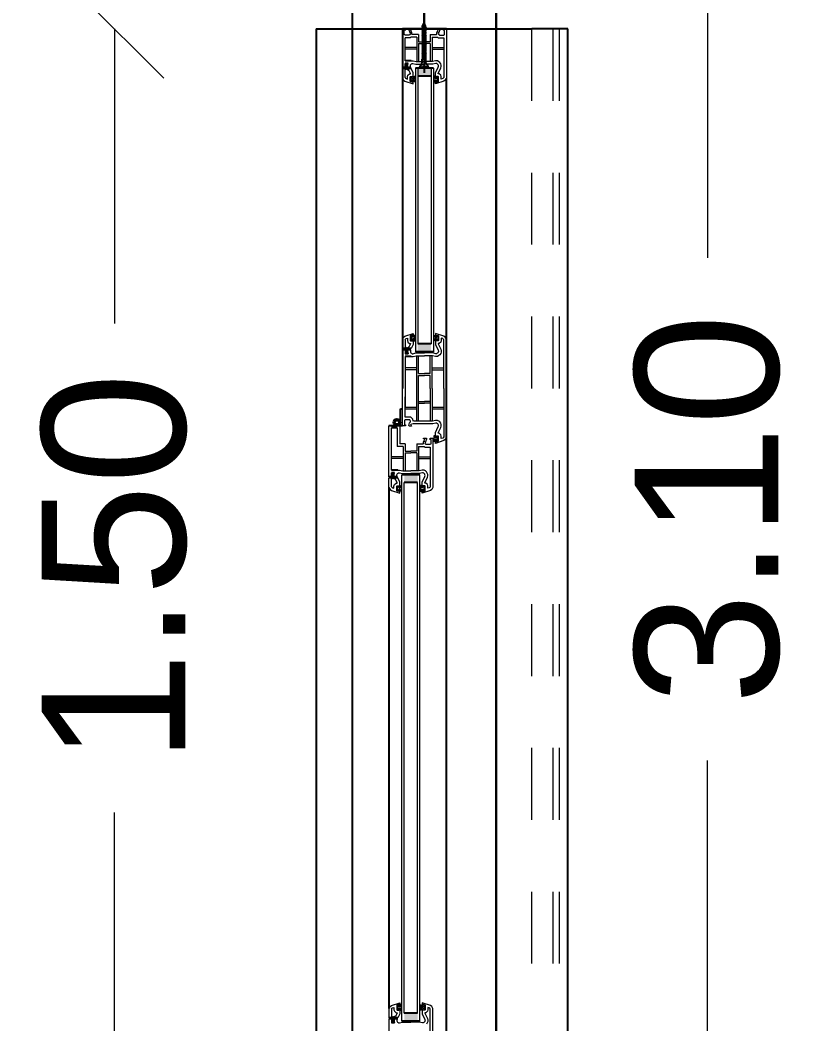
# Model space of a CAD drawing. Header units: metres. Extents: x -355 to 973, y -73 to 238.
# Drawn here: x 565.912 to 566.999, y 106.586 to 107.982 of the extents above; entities that cross this region are included whole.
import ezdxf

# ---------------------------------------------------------------- set-up
doc = ezdxf.new("R2010")
doc.units = ezdxf.units.M
doc.header["$LTSCALE"] = 3
doc.header["$MEASUREMENT"] = 0
for name, pattern in [('202$0$HIDDEN', [0.375, 0.25, -0.125]), ('ACAD_ISO02W100', [15, 12, -3]), ('DASHED2', [0.375, 0.25, -0.125])]:
    doc.linetypes.add(name, pattern=pattern)
for name, color, linetype in [('01B', 10, 'Continuous'), ('4', 4, 'ACAD_ISO02W100'), ('5', 2, 'Continuous')]:
    doc.layers.add(name, color=color, linetype=linetype)
doc.layers.add('05', color=21, linetype='Continuous', lineweight=5)
doc.layers.add('15', color=63, linetype='DASHED2', lineweight=15)
doc.styles.get("Standard").update_dxf_attribs({"font": 'arial.ttf'})
doc.dimstyles.new('ahmad', dxfattribs={"dimtxt": 0.2, "dimasz": 0.1375, "dimexe": 0, "dimexo": 0.0625, "dimgap": 0.09, "dimtad": 0, "dimzin": 0, "dimdsep": 46, "dimtxsty": 'Standard', "dimblk": 'OBLIQUE', "dimcen": 0.09, "dimclrd": 245, "dimclrt": 61, "dimadec": 0, "dimazin": 0, "dimtfac": 1, "dimtofl": 0, "dimtmove": 0, "dimatfit": 3, "dimldrblk": 'OBLIQUE', "dimfxl": 0, "dimfxlon": 1, "dimtolj": 1, "dimtzin": 0, "dimlwd": 13, "dimarcsym": 0})

# ---------------------------------------------------------------- blocks, each defined once
blk = doc.blocks.new('DSSSS')
at = {"layer": '05'}
for p, q in [((152.7604, -221.3864), (152.7604, -221.3872)), ((152.7664, -221.3872), (152.7664, -221.3863)), ((152.7604, -221.3872), (152.7664, -221.3872))]:
    blk.add_line(p, q, dxfattribs=at)
blk.add_lwpolyline([(152.7664, -221.3863), (152.7646, -221.3863), (152.7646, -221.384), (152.7657, -221.384), (152.7654, -221.383), (152.7617, -221.383), (152.7617, -221.3838), (152.7623, -221.3841), (152.763, -221.3847), (152.763, -221.3859), (152.7619, -221.3864), (152.7604, -221.3864)], dxfattribs=at)
blk = doc.blocks.new('ddd')
at = {"layer": '01B'}
for points in [[(1655.8293, 1003.8705), (1655.8184, 1003.8705), (1655.8184, 1003.889), (1655.8293, 1003.889)], [(1656.2018, 1003.8705), (1656.2127, 1003.8705), (1656.2127, 1003.889), (1656.2018, 1003.889)], [(1656.3947, 1003.8518), (1656.3838, 1003.8518), (1656.3838, 1003.8703), (1656.3947, 1003.8703)], [(1657.1326, 1003.8703), (1657.1435, 1003.8703), (1657.1435, 1003.8518), (1657.1326, 1003.8518)]]:
    blk.add_hatch(color=143, dxfattribs=at).paths.add_polyline_path(points)
at = {"layer": '01B', "color": 32}
for p in [(1655.7637, 1004.0793), (1655.7637, 1003.7293)]:
    blk.add_line(p, (1655.7637, 1004.0293), dxfattribs=at)
at = {"layer": '01B', "color": 143}
for p, q in [((1655.7637, 1003.9104), (1655.7637, 1003.8491)), ((1657.1951, 1003.9104), (1655.8322, 1003.9104)), ((1655.8184, 1003.8923), (1655.8184, 1003.8672)), ((1655.8293, 1003.889), (1655.8293, 1003.8705)), ((1656.2018, 1003.889), (1656.2018, 1003.8705)), ((1656.2127, 1003.8923), (1656.2127, 1003.8672)), ((1655.7802, 1003.8793), (1655.7393, 1003.8793)), ((1655.7393, 1003.8793), (1655.8247, 1003.8793)), ((1655.7608, 1003.8819), (1655.7555, 1003.8793)), ((1655.7608, 1003.8768), (1655.7555, 1003.8793)), ((1655.7608, 1003.8819), (1655.7587, 1003.8793)), ((1655.7608, 1003.8768), (1655.7587, 1003.8793)), ((1655.7621, 1003.8819), (1655.76, 1003.8793)), ((1655.7621, 1003.8768), (1655.76, 1003.8793)), ((1655.7608, 1003.8819), (1655.7616, 1003.8813)), ((1655.7608, 1003.8768), (1655.7616, 1003.8774)), ((1655.7633, 1003.8819), (1655.7612, 1003.8793)), ((1655.7633, 1003.8768), (1655.7612, 1003.8793)), ((1655.7621, 1003.8819), (1655.7628, 1003.8813)), ((1655.7621, 1003.8768), (1655.7628, 1003.8774)), ((1655.7646, 1003.8819), (1655.7624, 1003.8793)), ((1655.7646, 1003.8768), (1655.7624, 1003.8793)), ((1655.7633, 1003.8819), (1655.7641, 1003.8813)), ((1655.7633, 1003.8768), (1655.7641, 1003.8774)), ((1655.7658, 1003.8819), (1655.7637, 1003.8793)), ((1655.7658, 1003.8768), (1655.7637, 1003.8793)), ((1655.7646, 1003.8819), (1655.7653, 1003.8813)), ((1655.7646, 1003.8768), (1655.7653, 1003.8774)), ((1655.7671, 1003.8819), (1655.7649, 1003.8793)), ((1655.7671, 1003.8768), (1655.7649, 1003.8793)), ((1655.7658, 1003.8819), (1655.7666, 1003.8813)), ((1655.7658, 1003.8768), (1655.7666, 1003.8774)), ((1655.7683, 1003.8819), (1655.7662, 1003.8793)), ((1655.7683, 1003.8768), (1655.7662, 1003.8793)), ((1655.7671, 1003.8819), (1655.7678, 1003.8813)), ((1655.7671, 1003.8768), (1655.7678, 1003.8774)), ((1655.7696, 1003.8819), (1655.7674, 1003.8793)), ((1655.7696, 1003.8768), (1655.7674, 1003.8793)), ((1655.7683, 1003.8819), (1655.769, 1003.8813)), ((1655.7683, 1003.8768), (1655.769, 1003.8774)), ((1655.7708, 1003.8819), (1655.7687, 1003.8793)), ((1655.7708, 1003.8768), (1655.7687, 1003.8793)), ((1655.7696, 1003.8819), (1655.7703, 1003.8813)), ((1655.7696, 1003.8768), (1655.7703, 1003.8774)), ((1655.7721, 1003.8819), (1655.7699, 1003.8793)), ((1655.7721, 1003.8768), (1655.7699, 1003.8793)), ((1655.7708, 1003.8819), (1655.7715, 1003.8813)), ((1655.7708, 1003.8768), (1655.7715, 1003.8774)), ((1655.7733, 1003.8819), (1655.7712, 1003.8793)), ((1655.7733, 1003.8768), (1655.7712, 1003.8793)), ((1655.7721, 1003.8819), (1655.7728, 1003.8813)), ((1655.7721, 1003.8768), (1655.7728, 1003.8774)), ((1655.7745, 1003.8819), (1655.7724, 1003.8793)), ((1655.7745, 1003.8768), (1655.7724, 1003.8793)), ((1655.7733, 1003.8819), (1655.774, 1003.8813)), ((1655.7733, 1003.8768), (1655.774, 1003.8774)), ((1655.7758, 1003.8819), (1655.7737, 1003.8793)), ((1655.7758, 1003.8768), (1655.7737, 1003.8793)), ((1655.7745, 1003.8819), (1655.7753, 1003.8813)), ((1655.7745, 1003.8768), (1655.7753, 1003.8774)), ((1655.777, 1003.8819), (1655.7749, 1003.8793)), ((1655.777, 1003.8768), (1655.7749, 1003.8793)), ((1655.7758, 1003.8819), (1655.7765, 1003.8813)), ((1655.7758, 1003.8768), (1655.7765, 1003.8774)), ((1655.7783, 1003.8819), (1655.7762, 1003.8793)), ((1655.7783, 1003.8768), (1655.7762, 1003.8793)), ((1655.777, 1003.8819), (1655.7778, 1003.8813)), ((1655.777, 1003.8768), (1655.7778, 1003.8774)), ((1655.7795, 1003.8819), (1655.7774, 1003.8793)), ((1655.7795, 1003.8768), (1655.7774, 1003.8793)), ((1655.7783, 1003.8819), (1655.779, 1003.8813)), ((1655.7783, 1003.8768), (1655.779, 1003.8774)), ((1655.7808, 1003.8819), (1655.7786, 1003.8793)), ((1655.7808, 1003.8768), (1655.7786, 1003.8793)), ((1655.7795, 1003.8819), (1655.7803, 1003.8813)), ((1655.7795, 1003.8768), (1655.7803, 1003.8774)), ((1655.782, 1003.8819), (1655.7799, 1003.8793)), ((1655.782, 1003.8768), (1655.7799, 1003.8793)), ((1655.7808, 1003.8819), (1655.7815, 1003.8813)), ((1655.7808, 1003.8768), (1655.7815, 1003.8774)), ((1655.7833, 1003.8819), (1655.7811, 1003.8793)), ((1655.7833, 1003.8768), (1655.7811, 1003.8793)), ((1655.782, 1003.8819), (1655.7827, 1003.8813)), ((1655.782, 1003.8768), (1655.7827, 1003.8774)), ((1655.7845, 1003.8819), (1655.7824, 1003.8793)), ((1655.7845, 1003.8768), (1655.7824, 1003.8793)), ((1655.7833, 1003.8819), (1655.784, 1003.8813)), ((1655.7833, 1003.8768), (1655.784, 1003.8774)), ((1655.7858, 1003.8819), (1655.7836, 1003.8793)), ((1655.7858, 1003.8768), (1655.7836, 1003.8793)), ((1655.7845, 1003.8819), (1655.7852, 1003.8813)), ((1655.7845, 1003.8768), (1655.7852, 1003.8774)), ((1655.787, 1003.8819), (1655.7849, 1003.8793)), ((1655.787, 1003.8768), (1655.7849, 1003.8793)), ((1655.7858, 1003.8819), (1655.7865, 1003.8813)), ((1655.7858, 1003.8768), (1655.7865, 1003.8774)), ((1655.7882, 1003.8819), (1655.7861, 1003.8793)), ((1655.7882, 1003.8768), (1655.7861, 1003.8793)), ((1655.787, 1003.8819), (1655.7877, 1003.8813)), ((1655.787, 1003.8768), (1655.7877, 1003.8774)), ((1655.7895, 1003.8819), (1655.7874, 1003.8793)), ((1655.7895, 1003.8768), (1655.7874, 1003.8793)), ((1655.7882, 1003.8819), (1655.789, 1003.8813)), ((1655.7882, 1003.8768), (1655.789, 1003.8774)), ((1655.7907, 1003.8819), (1655.7886, 1003.8793)), ((1655.7907, 1003.8768), (1655.7886, 1003.8793)), ((1655.7895, 1003.8819), (1655.7902, 1003.8813)), ((1655.7895, 1003.8768), (1655.7902, 1003.8774)), ((1655.792, 1003.8819), (1655.7899, 1003.8793)), ((1655.792, 1003.8768), (1655.7899, 1003.8793)), ((1655.7907, 1003.8819), (1655.7915, 1003.8813)), ((1655.7907, 1003.8768), (1655.7915, 1003.8774)), ((1655.7932, 1003.8819), (1655.7911, 1003.8793)), ((1655.7932, 1003.8768), (1655.7911, 1003.8793)), ((1655.792, 1003.8819), (1655.7927, 1003.8813)), ((1655.792, 1003.8768), (1655.7927, 1003.8774)), ((1655.7945, 1003.8819), (1655.7923, 1003.8793)), ((1655.7945, 1003.8768), (1655.7923, 1003.8793)), ((1655.7932, 1003.8819), (1655.794, 1003.8813)), ((1655.7932, 1003.8768), (1655.794, 1003.8774)), ((1655.7957, 1003.8819), (1655.7936, 1003.8793)), ((1655.7957, 1003.8768), (1655.7936, 1003.8793)), ((1655.7945, 1003.8819), (1655.7952, 1003.8813)), ((1655.7945, 1003.8768), (1655.7952, 1003.8774)), ((1655.797, 1003.8819), (1655.7948, 1003.8793)), ((1655.797, 1003.8768), (1655.7948, 1003.8793)), ((1655.7957, 1003.8819), (1655.7965, 1003.8813)), ((1655.7957, 1003.8768), (1655.7965, 1003.8774)), ((1655.7982, 1003.8819), (1655.7961, 1003.8793)), ((1655.7982, 1003.8768), (1655.7961, 1003.8793)), ((1655.797, 1003.8819), (1655.7977, 1003.8813)), ((1655.797, 1003.8768), (1655.7977, 1003.8774)), ((1655.7995, 1003.8819), (1655.7973, 1003.8793)), ((1655.7995, 1003.8768), (1655.7973, 1003.8793)), ((1655.7982, 1003.8819), (1655.7989, 1003.8813)), ((1655.7982, 1003.8768), (1655.7989, 1003.8774)), ((1655.8007, 1003.8819), (1655.7986, 1003.8793)), ((1655.8007, 1003.8768), (1655.7986, 1003.8793)), ((1655.7995, 1003.8819), (1655.8002, 1003.8813)), ((1655.7995, 1003.8768), (1655.8002, 1003.8774)), ((1655.8019, 1003.8819), (1655.7998, 1003.8793)), ((1655.8019, 1003.8768), (1655.7998, 1003.8793)), ((1655.8007, 1003.8819), (1655.8014, 1003.8813)), ((1655.8007, 1003.8768), (1655.8014, 1003.8774)), ((1655.8032, 1003.8819), (1655.8011, 1003.8793)), ((1655.8032, 1003.8768), (1655.8011, 1003.8793)), ((1655.8019, 1003.8819), (1655.8027, 1003.8813)), ((1655.8019, 1003.8768), (1655.8027, 1003.8774)), ((1655.8044, 1003.8819), (1655.8023, 1003.8793)), ((1655.8044, 1003.8768), (1655.8023, 1003.8793)), ((1655.8032, 1003.8819), (1655.8039, 1003.8813)), ((1655.8032, 1003.8768), (1655.8039, 1003.8774)), ((1655.8057, 1003.8819), (1655.8036, 1003.8793)), ((1655.8057, 1003.8768), (1655.8036, 1003.8793)), ((1655.8044, 1003.8819), (1655.8052, 1003.8813)), ((1655.8044, 1003.8768), (1655.8052, 1003.8774)), ((1655.8114, 1003.8819), (1655.8057, 1003.8819)), ((1655.8057, 1003.8819), (1655.8057, 1003.8793)), ((1655.8057, 1003.8768), (1655.8057, 1003.8793)), ((1655.8114, 1003.8768), (1655.8057, 1003.8768)), ((1655.8168, 1003.8855), (1655.8114, 1003.8819)), ((1655.8168, 1003.8732), (1655.8114, 1003.8768)), ((1655.8168, 1003.8803), (1655.8147, 1003.8803)), ((1655.8147, 1003.8803), (1655.8147, 1003.8793)), ((1655.8147, 1003.8784), (1655.8147, 1003.8793)), ((1655.8168, 1003.8784), (1655.8147, 1003.8784)), ((1655.8168, 1003.8855), (1655.8168, 1003.8803)), ((1655.8168, 1003.8732), (1655.8168, 1003.8784)), ((1655.8082, 1003.8614), (1655.8082, 1003.8529)), ((1655.8174, 1003.8607), (1655.8174, 1003.8566)), ((1655.8189, 1003.8615), (1655.8189, 1003.8572)), ((1656.2084, 1003.8615), (1656.2084, 1003.8572)), ((1656.2099, 1003.8607), (1656.2099, 1003.8566)), ((1656.2192, 1003.8614), (1656.2192, 1003.8529)), ((1656.3838, 1003.8736), (1656.3838, 1003.8485)), ((1656.3947, 1003.8703), (1656.3947, 1003.8518)), ((1657.1326, 1003.8703), (1657.1326, 1003.8518)), ((1657.1435, 1003.8736), (1657.1435, 1003.8485)), ((1655.7637, 1003.8491), (1656.2637, 1003.8491)), ((1655.8119, 1003.8571), (1655.8119, 1003.8529)), ((1655.8123, 1003.8555), (1655.8122, 1003.8549)), ((1655.8174, 1003.8529), (1655.8174, 1003.8491)), ((1655.8189, 1003.8572), (1655.8178, 1003.8551)), ((1655.8181, 1003.8545), (1655.8189, 1003.8529)), ((1655.8189, 1003.8529), (1655.8189, 1003.8491)), ((1655.8209, 1003.8581), (1655.8193, 1003.8551)), ((1655.8193, 1003.8551), (1655.8204, 1003.8529)), ((1656.2065, 1003.8581), (1656.2081, 1003.8551)), ((1656.2081, 1003.8551), (1656.207, 1003.8529)), ((1656.2084, 1003.8572), (1656.2095, 1003.8551)), ((1656.2092, 1003.8545), (1656.2084, 1003.8529)), ((1656.2084, 1003.8529), (1656.2084, 1003.8491)), ((1656.2099, 1003.8529), (1656.2099, 1003.8491)), ((1656.215, 1003.8555), (1656.2152, 1003.8549)), ((1656.2154, 1003.8571), (1656.2154, 1003.8529)), ((1656.2921, 1003.8467), (1656.2921, 1003.8491)), ((1656.3159, 1003.8467), (1656.2921, 1003.8467)), ((1656.3159, 1003.8491), (1656.3159, 1003.8467)), ((1656.3159, 1003.8456), (1656.3159, 1003.8304)), ((1656.3185, 1003.8418), (1656.3185, 1003.8342)), ((1656.3774, 1003.8427), (1656.3774, 1003.8342)), ((1656.3812, 1003.8384), (1656.3812, 1003.8342)), ((1656.3816, 1003.8369), (1656.3814, 1003.8363)), ((1656.3866, 1003.842), (1656.3866, 1003.8379)), ((1656.3866, 1003.8342), (1656.3866, 1003.8304)), ((1656.3882, 1003.8385), (1656.3871, 1003.8364)), ((1656.3874, 1003.8358), (1656.3882, 1003.8342)), ((1656.3882, 1003.8428), (1656.3882, 1003.8385)), ((1656.3882, 1003.8342), (1656.3882, 1003.8304)), ((1656.3901, 1003.8395), (1656.3885, 1003.8364)), ((1656.3885, 1003.8364), (1656.3896, 1003.8342)), ((1657.1372, 1003.8395), (1657.1388, 1003.8364)), ((1657.1388, 1003.8364), (1657.1377, 1003.8342)), ((1657.1392, 1003.8428), (1657.1392, 1003.8385)), ((1657.1392, 1003.8385), (1657.1403, 1003.8364)), ((1657.14, 1003.8358), (1657.1392, 1003.8342)), ((1657.1392, 1003.8342), (1657.1392, 1003.8304)), ((1657.1407, 1003.842), (1657.1407, 1003.8379)), ((1657.1407, 1003.8342), (1657.1407, 1003.8304)), ((1657.1458, 1003.8369), (1657.1459, 1003.8363)), ((1657.1462, 1003.8384), (1657.1462, 1003.8342)), ((1656.4015, 1003.8304), (1657.1259, 1003.8304))]:
    blk.add_line(p, q, dxfattribs=at)
for radius in [0.00477, 0.00274]:
    blk.add_circle((1656.3109, 1003.8416), radius, dxfattribs=at)
at = {"layer": '05', "color": 143}
for p, q in [((1655.7637, 1003.9064), (1655.7637, 1003.9104)), ((1655.7651, 1003.9057), (1655.7637, 1003.9064)), ((1655.7656, 1003.9063), (1655.7651, 1003.9057)), ((1655.7667, 1003.9078), (1655.7656, 1003.9073)), ((1655.7656, 1003.9073), (1655.7656, 1003.9063)), ((1655.771, 1003.9078), (1655.7667, 1003.9078)), ((1655.7716, 1003.9077), (1655.771, 1003.9078)), ((1655.7722, 1003.9067), (1655.7716, 1003.9077)), ((1655.7722, 1003.9006), (1655.7722, 1003.9067)), ((1655.776, 1003.8993), (1655.776, 1003.9066)), ((1655.776, 1003.9066), (1655.8311, 1003.9066)), ((1655.7896, 1003.8904), (1655.7896, 1003.9066)), ((1655.7921, 1003.8904), (1655.7921, 1003.9066)), ((1655.8122, 1003.9024), (1655.8103, 1003.9011)), ((1655.814, 1003.903), (1655.8122, 1003.9024)), ((1655.816, 1003.9031), (1655.814, 1003.903)), ((1655.818, 1003.9027), (1655.816, 1003.9031)), ((1655.8257, 1003.899), (1655.818, 1003.9027)), ((1655.8282, 1003.9026), (1655.8261, 1003.9005)), ((1655.8301, 1003.9033), (1655.8282, 1003.9026)), ((1655.8334, 1003.9033), (1655.8301, 1003.9033)), ((1655.8311, 1003.9066), (1655.8323, 1003.9058)), ((1655.8323, 1003.9058), (1655.8328, 1003.9052)), ((1655.8328, 1003.9052), (1655.8334, 1003.9033)), ((1656.1945, 1003.9052), (1656.1939, 1003.9033)), ((1656.1939, 1003.9033), (1656.1973, 1003.9033)), ((1656.195, 1003.9058), (1656.1945, 1003.9052)), ((1656.1962, 1003.9066), (1656.195, 1003.9058)), ((1656.2637, 1003.9066), (1656.1962, 1003.9066)), ((1656.1973, 1003.9033), (1656.1992, 1003.9026)), ((1656.1992, 1003.9026), (1656.2012, 1003.9005)), ((1656.2017, 1003.899), (1656.2093, 1003.9027)), ((1656.2093, 1003.9027), (1656.2113, 1003.9031)), ((1656.2113, 1003.9031), (1656.2133, 1003.903)), ((1656.2133, 1003.903), (1656.2152, 1003.9024)), ((1656.2152, 1003.9024), (1656.217, 1003.9011)), ((1656.2352, 1003.8904), (1656.2352, 1003.9066)), ((1656.2377, 1003.8904), (1656.2377, 1003.9066)), ((1656.2637, 1003.9104), (1656.3322, 1003.9104)), ((1656.2637, 1003.9066), (1656.3311, 1003.9066)), ((1656.2896, 1003.8904), (1656.2896, 1003.9066)), ((1656.2921, 1003.8904), (1656.2921, 1003.9066)), ((1656.3122, 1003.9024), (1656.3103, 1003.9011)), ((1656.314, 1003.903), (1656.3122, 1003.9024)), ((1656.316, 1003.9031), (1656.314, 1003.903)), ((1656.318, 1003.9027), (1656.316, 1003.9031)), ((1656.3257, 1003.899), (1656.318, 1003.9027)), ((1656.3282, 1003.9026), (1656.3261, 1003.9005)), ((1656.3301, 1003.9033), (1656.3282, 1003.9026)), ((1656.3334, 1003.9033), (1656.3301, 1003.9033)), ((1656.3311, 1003.9066), (1656.3323, 1003.9058)), ((1656.3322, 1003.9104), (1656.3349, 1003.9087)), ((1656.3323, 1003.9058), (1656.3328, 1003.9052)), ((1656.3328, 1003.9052), (1656.3334, 1003.9033)), ((1656.3349, 1003.9087), (1656.3362, 1003.907)), ((1656.3362, 1003.907), (1656.3401, 1003.8953)), ((1655.7637, 1003.9013), (1655.7651, 1003.9014)), ((1655.7637, 1003.8972), (1655.7637, 1003.9013)), ((1655.764, 1003.897), (1655.7637, 1003.8972)), ((1655.7646, 1003.8971), (1655.764, 1003.897)), ((1655.7647, 1003.8984), (1655.7646, 1003.8971)), ((1655.7652, 1003.8989), (1655.7647, 1003.8984)), ((1655.7651, 1003.9014), (1655.7689, 1003.8999)), ((1655.7689, 1003.8971), (1655.7652, 1003.8989)), ((1655.7687, 1003.8985), (1655.7678, 1003.899)), ((1655.7678, 1003.899), (1655.7683, 1003.8988)), ((1655.7683, 1003.8988), (1655.7687, 1003.8985)), ((1655.7689, 1003.8999), (1655.7702, 1003.8991)), ((1655.7701, 1003.8971), (1655.7689, 1003.8971)), ((1655.7712, 1003.8971), (1655.7701, 1003.8971)), ((1655.7702, 1003.8991), (1655.7715, 1003.8997)), ((1655.7715, 1003.8967), (1655.7712, 1003.8971)), ((1655.7715, 1003.8997), (1655.7722, 1003.9006)), ((1655.7715, 1003.8878), (1655.7715, 1003.8967)), ((1655.7752, 1003.8982), (1655.776, 1003.8993)), ((1655.7754, 1003.8979), (1655.7752, 1003.8982)), ((1655.7754, 1003.8904), (1655.7754, 1003.8979)), ((1655.7754, 1003.8904), (1655.8091, 1003.8904)), ((1655.8082, 1003.898), (1655.8081, 1003.8954)), ((1655.8081, 1003.8954), (1655.8091, 1003.891)), ((1655.8093, 1003.8999), (1655.8082, 1003.898)), ((1655.8091, 1003.891), (1655.8091, 1003.8841)), ((1655.8103, 1003.9011), (1655.8093, 1003.8999)), ((1655.8261, 1003.899), (1655.8257, 1003.899)), ((1655.8261, 1003.9005), (1655.8261, 1003.899)), ((1656.2012, 1003.9005), (1656.2012, 1003.899)), ((1656.2012, 1003.899), (1656.2017, 1003.899)), ((1656.217, 1003.9011), (1656.218, 1003.8999)), ((1656.218, 1003.8999), (1656.2192, 1003.898)), ((1656.2192, 1003.8954), (1656.2182, 1003.891)), ((1656.2182, 1003.891), (1656.2182, 1003.8841)), ((1656.2637, 1003.8904), (1656.2182, 1003.8904)), ((1656.2192, 1003.898), (1656.2192, 1003.8954)), ((1656.2637, 1003.8904), (1656.3091, 1003.8904)), ((1656.3082, 1003.898), (1656.3081, 1003.8954)), ((1656.3081, 1003.8954), (1656.3091, 1003.891)), ((1656.3093, 1003.8999), (1656.3082, 1003.898)), ((1656.3091, 1003.891), (1656.3091, 1003.8833)), ((1656.3103, 1003.9011), (1656.3093, 1003.8999)), ((1656.3124, 1003.8976), (1656.3119, 1003.8969)), ((1656.3119, 1003.8969), (1656.3119, 1003.8958)), ((1656.3119, 1003.8958), (1656.3129, 1003.8914)), ((1656.313, 1003.8983), (1656.3124, 1003.8976)), ((1656.3129, 1003.8914), (1656.3129, 1003.8833)), ((1656.3138, 1003.8989), (1656.313, 1003.8983)), ((1656.3147, 1003.8992), (1656.3138, 1003.8989)), ((1656.3157, 1003.8993), (1656.3147, 1003.8992)), ((1656.3168, 1003.899), (1656.3157, 1003.8993)), ((1656.3248, 1003.8951), (1656.3168, 1003.899)), ((1656.3312, 1003.8951), (1656.3248, 1003.8951)), ((1656.3261, 1003.899), (1656.3257, 1003.899)), ((1656.3261, 1003.9005), (1656.3261, 1003.899)), ((1656.3296, 1003.8939), (1656.3296, 1003.8929)), ((1656.3296, 1003.8929), (1656.3373, 1003.8929)), ((1656.3303, 1003.8993), (1656.3299, 1003.8989)), ((1656.3299, 1003.8989), (1656.3299, 1003.8964)), ((1656.3299, 1003.8964), (1656.3313, 1003.8958)), ((1656.3308, 1003.8995), (1656.3303, 1003.8993)), ((1656.3365, 1003.8995), (1656.3308, 1003.8995)), ((1656.3316, 1003.8953), (1656.3312, 1003.8951)), ((1656.3313, 1003.8958), (1656.3316, 1003.8955)), ((1656.3316, 1003.8955), (1656.3316, 1003.8953)), ((1656.3362, 1003.8953), (1656.3362, 1003.8957)), ((1656.3362, 1003.8957), (1656.3369, 1003.8957)), ((1656.3401, 1003.8953), (1656.3362, 1003.8953)), ((1656.3369, 1003.8993), (1656.3365, 1003.8995)), ((1656.3372, 1003.8989), (1656.3369, 1003.8993)), ((1656.3369, 1003.8957), (1656.3375, 1003.8958)), ((1656.3378, 1003.8966), (1656.3372, 1003.8989)), ((1656.3373, 1003.8929), (1656.3373, 1003.894)), ((1656.3375, 1003.8958), (1656.3377, 1003.8962)), ((1656.3377, 1003.8962), (1656.3378, 1003.8966)), ((1655.7715, 1003.8878), (1655.7817, 1003.8878)), ((1655.7817, 1003.8878), (1655.7817, 1003.8797)), ((1655.7817, 1003.8716), (1655.7817, 1003.8797)), ((1655.7842, 1003.8878), (1655.8091, 1003.8878)), ((1655.7842, 1003.8878), (1655.7842, 1003.8797)), ((1655.7842, 1003.8716), (1655.7842, 1003.8797)), ((1655.8091, 1003.8841), (1655.8091, 1003.8797)), ((1655.8091, 1003.8754), (1655.8091, 1003.8797)), ((1655.8091, 1003.8685), (1655.8091, 1003.8754)), ((1655.8129, 1003.8754), (1655.8129, 1003.8797)), ((1655.8129, 1003.868), (1655.8129, 1003.8754)), ((1656.2144, 1003.8754), (1656.2144, 1003.8797)), ((1656.2144, 1003.868), (1656.2144, 1003.8754)), ((1656.2431, 1003.8878), (1656.2182, 1003.8878)), ((1656.2182, 1003.8841), (1656.2182, 1003.8797)), ((1656.2182, 1003.8754), (1656.2182, 1003.8797)), ((1656.2182, 1003.8685), (1656.2182, 1003.8754)), ((1656.2431, 1003.8878), (1656.2431, 1003.8797)), ((1656.2431, 1003.8716), (1656.2431, 1003.8797)), ((1656.2637, 1003.8878), (1656.2457, 1003.8878)), ((1656.2457, 1003.8878), (1656.2457, 1003.8797)), ((1656.2457, 1003.8716), (1656.2457, 1003.8797)), ((1656.2637, 1003.8878), (1656.3091, 1003.8878)), ((1656.2817, 1003.8878), (1656.2817, 1003.8797)), ((1656.2817, 1003.8716), (1656.2817, 1003.8797)), ((1656.2842, 1003.8878), (1656.2842, 1003.8797)), ((1656.2842, 1003.8716), (1656.2842, 1003.8797)), ((1656.3091, 1003.8833), (1656.3091, 1003.865)), ((1656.3129, 1003.8833), (1656.3129, 1003.8632)), ((1656.3588, 1003.8717), (1656.3588, 1003.8879)), ((1656.3614, 1003.8717), (1656.3614, 1003.8879)), ((1655.764, 1003.8625), (1655.7637, 1003.8623)), ((1655.7637, 1003.8623), (1655.7637, 1003.8581)), ((1655.7646, 1003.8623), (1655.764, 1003.8625)), ((1655.7647, 1003.8611), (1655.7646, 1003.8623)), ((1655.7652, 1003.8606), (1655.7647, 1003.8611)), ((1655.7689, 1003.8624), (1655.7652, 1003.8606)), ((1655.7687, 1003.8609), (1655.7678, 1003.8604)), ((1655.7678, 1003.8604), (1655.7683, 1003.8606)), ((1655.7683, 1003.8606), (1655.7687, 1003.8609)), ((1655.7701, 1003.8623), (1655.7689, 1003.8624)), ((1655.7712, 1003.8623), (1655.7701, 1003.8623)), ((1655.7715, 1003.8628), (1655.7712, 1003.8623)), ((1655.7715, 1003.8716), (1655.7817, 1003.8716)), ((1655.7715, 1003.8716), (1655.7715, 1003.8628)), ((1655.7754, 1003.8615), (1655.7752, 1003.8613)), ((1655.7752, 1003.8613), (1655.776, 1003.8601)), ((1655.7754, 1003.8691), (1655.8091, 1003.8691)), ((1655.7754, 1003.8691), (1655.7754, 1003.8615)), ((1655.7842, 1003.8716), (1655.8091, 1003.8716)), ((1655.7896, 1003.8691), (1655.7896, 1003.8529)), ((1655.7921, 1003.8691), (1655.7921, 1003.8529)), ((1655.8081, 1003.864), (1655.8091, 1003.8685)), ((1655.8082, 1003.8614), (1655.8081, 1003.864)), ((1655.8119, 1003.8636), (1655.8129, 1003.868)), ((1655.8119, 1003.8626), (1655.8119, 1003.8636)), ((1655.8124, 1003.8618), (1655.8119, 1003.8626)), ((1655.813, 1003.8611), (1655.8124, 1003.8618)), ((1655.8138, 1003.8605), (1655.813, 1003.8611)), ((1655.8147, 1003.8603), (1655.8138, 1003.8605)), ((1655.8174, 1003.8607), (1655.8168, 1003.8604)), ((1655.8248, 1003.8643), (1655.8189, 1003.8615)), ((1655.8312, 1003.8643), (1655.8248, 1003.8643)), ((1655.8296, 1003.8656), (1655.8296, 1003.8665)), ((1655.8296, 1003.8665), (1655.8373, 1003.8665)), ((1655.8299, 1003.863), (1655.8313, 1003.8637)), ((1655.8299, 1003.8605), (1655.8299, 1003.863)), ((1655.8316, 1003.8641), (1655.8312, 1003.8643)), ((1655.8313, 1003.8637), (1655.8316, 1003.8639)), ((1655.8316, 1003.8639), (1655.8316, 1003.8641)), ((1655.8362, 1003.8524), (1655.8401, 1003.8641)), ((1655.8401, 1003.8641), (1655.8362, 1003.8641)), ((1655.8362, 1003.8641), (1655.8362, 1003.8638)), ((1655.8362, 1003.8638), (1655.8369, 1003.8638)), ((1655.8369, 1003.8638), (1655.8375, 1003.8637)), ((1655.8372, 1003.8605), (1655.8369, 1003.8602)), ((1655.8378, 1003.8628), (1655.8372, 1003.8605)), ((1655.8373, 1003.8665), (1655.8373, 1003.8654)), ((1655.8375, 1003.8637), (1655.8377, 1003.8632)), ((1655.8377, 1003.8632), (1655.8378, 1003.8628)), ((1656.1911, 1003.8524), (1656.1872, 1003.8641)), ((1656.1872, 1003.8641), (1656.1911, 1003.8641)), ((1656.1896, 1003.8632), (1656.1895, 1003.8628)), ((1656.1895, 1003.8628), (1656.1902, 1003.8605)), ((1656.1899, 1003.8637), (1656.1896, 1003.8632)), ((1656.1904, 1003.8638), (1656.1899, 1003.8637)), ((1656.1977, 1003.8665), (1656.19, 1003.8665)), ((1656.19, 1003.8665), (1656.19, 1003.8654)), ((1656.1902, 1003.8605), (1656.1905, 1003.8602)), ((1656.1911, 1003.8638), (1656.1904, 1003.8638)), ((1656.1911, 1003.8641), (1656.1911, 1003.8638)), ((1656.1957, 1003.8641), (1656.1961, 1003.8643)), ((1656.1957, 1003.8639), (1656.1957, 1003.8641)), ((1656.196, 1003.8637), (1656.1957, 1003.8639)), ((1656.1974, 1003.863), (1656.196, 1003.8637)), ((1656.1961, 1003.8643), (1656.2025, 1003.8643)), ((1656.1974, 1003.8605), (1656.1974, 1003.863)), ((1656.1977, 1003.8656), (1656.1977, 1003.8665)), ((1656.2025, 1003.8643), (1656.2084, 1003.8615)), ((1656.2099, 1003.8607), (1656.2106, 1003.8604)), ((1656.2126, 1003.8603), (1656.2135, 1003.8605)), ((1656.2135, 1003.8605), (1656.2143, 1003.8611)), ((1656.2143, 1003.8611), (1656.2149, 1003.8618)), ((1656.2154, 1003.8636), (1656.2144, 1003.868)), ((1656.2149, 1003.8618), (1656.2154, 1003.8626)), ((1656.2154, 1003.8626), (1656.2154, 1003.8636)), ((1656.2431, 1003.8716), (1656.2182, 1003.8716)), ((1656.3091, 1003.8691), (1656.2182, 1003.8691)), ((1656.2192, 1003.864), (1656.2182, 1003.8685)), ((1656.2192, 1003.8614), (1656.2192, 1003.864)), ((1656.2352, 1003.8691), (1656.2352, 1003.8529)), ((1656.2377, 1003.8691), (1656.2377, 1003.8529)), ((1656.3091, 1003.8716), (1656.2457, 1003.8716)), ((1656.2896, 1003.8529), (1656.2896, 1003.8691)), ((1656.2921, 1003.8529), (1656.2921, 1003.8691)), ((1656.3064, 1003.8635), (1656.3038, 1003.8611)), ((1656.3038, 1003.8611), (1656.3038, 1003.8529)), ((1656.3087, 1003.8641), (1656.3064, 1003.8635)), ((1656.3091, 1003.8641), (1656.3087, 1003.8641)), ((1656.3129, 1003.8623), (1656.3132, 1003.8616)), ((1656.3132, 1003.8616), (1656.3139, 1003.8611)), ((1656.3139, 1003.8611), (1656.3146, 1003.8606)), ((1656.3146, 1003.8606), (1656.3154, 1003.8612)), ((1656.3154, 1003.8612), (1656.316, 1003.8616)), ((1656.316, 1003.8616), (1656.316, 1003.8587)), ((1656.3408, 1003.8691), (1656.3509, 1003.8691)), ((1656.3446, 1003.8717), (1656.3783, 1003.8717)), ((1656.3509, 1003.8691), (1656.3509, 1003.861)), ((1656.3509, 1003.8529), (1656.3509, 1003.861)), ((1656.3534, 1003.8691), (1656.3783, 1003.8691)), ((1656.3534, 1003.8691), (1656.3534, 1003.861)), ((1656.3534, 1003.8529), (1656.3534, 1003.861)), ((1656.3783, 1003.8567), (1656.3783, 1003.861)), ((1656.3821, 1003.8567), (1656.3821, 1003.861)), ((1657.1452, 1003.8567), (1657.1452, 1003.861)), ((1655.7637, 1003.8581), (1655.7651, 1003.858)), ((1655.7651, 1003.8537), (1655.7637, 1003.8531)), ((1655.7637, 1003.8531), (1655.7637, 1003.8491)), ((1655.8174, 1003.8491), (1655.7637, 1003.8491)), ((1655.7651, 1003.858), (1655.7689, 1003.8595)), ((1655.7656, 1003.8532), (1655.7651, 1003.8537)), ((1655.7656, 1003.8521), (1655.7656, 1003.8532)), ((1655.7667, 1003.8516), (1655.7656, 1003.8521)), ((1655.771, 1003.8516), (1655.7667, 1003.8516)), ((1655.7689, 1003.8595), (1655.7702, 1003.8603)), ((1655.7702, 1003.8603), (1655.7715, 1003.8597)), ((1655.7716, 1003.8517), (1655.771, 1003.8516)), ((1655.7715, 1003.8597), (1655.7722, 1003.8589)), ((1655.7722, 1003.8528), (1655.7716, 1003.8517)), ((1655.7722, 1003.8589), (1655.7722, 1003.8528)), ((1655.776, 1003.8601), (1655.776, 1003.8529)), ((1655.8082, 1003.8529), (1655.776, 1003.8529)), ((1655.814, 1003.8565), (1655.8119, 1003.8571)), ((1655.8174, 1003.8529), (1655.8119, 1003.8529)), ((1655.8143, 1003.8543), (1655.8122, 1003.8549)), ((1655.8144, 1003.8549), (1655.8123, 1003.8555)), ((1655.816, 1003.8563), (1655.814, 1003.8565)), ((1655.8165, 1003.8541), (1655.8143, 1003.8543)), ((1655.8164, 1003.8547), (1655.8144, 1003.8549)), ((1655.8157, 1003.8602), (1655.8147, 1003.8603)), ((1655.8168, 1003.8604), (1655.8157, 1003.8602)), ((1655.8174, 1003.8566), (1655.816, 1003.8563)), ((1655.8178, 1003.8551), (1655.8164, 1003.8547)), ((1655.8181, 1003.8545), (1655.8165, 1003.8541)), ((1655.8322, 1003.8491), (1655.8189, 1003.8491)), ((1655.8311, 1003.8529), (1655.8204, 1003.8529)), ((1655.8257, 1003.8605), (1655.8209, 1003.8581)), ((1655.8261, 1003.8605), (1655.8257, 1003.8605)), ((1655.8261, 1003.859), (1655.8261, 1003.8605)), ((1655.8282, 1003.8568), (1655.8261, 1003.859)), ((1655.8301, 1003.8561), (1655.8282, 1003.8568)), ((1655.8303, 1003.8601), (1655.8299, 1003.8605)), ((1655.8334, 1003.8561), (1655.8301, 1003.8561)), ((1655.8308, 1003.8599), (1655.8303, 1003.8601)), ((1655.8365, 1003.8599), (1655.8308, 1003.8599)), ((1655.8311, 1003.8529), (1655.8323, 1003.8536)), ((1655.8322, 1003.8491), (1655.8349, 1003.8507)), ((1655.8323, 1003.8536), (1655.8328, 1003.8543)), ((1655.8328, 1003.8543), (1655.8334, 1003.8561)), ((1655.8349, 1003.8507), (1655.8362, 1003.8524)), ((1655.8369, 1003.8602), (1655.8365, 1003.8599)), ((1656.1905, 1003.8602), (1656.1908, 1003.8599)), ((1656.1908, 1003.8599), (1656.1965, 1003.8599)), ((1656.1924, 1003.8507), (1656.1911, 1003.8524)), ((1656.1951, 1003.8491), (1656.1924, 1003.8507)), ((1656.1945, 1003.8543), (1656.1939, 1003.8561)), ((1656.1939, 1003.8561), (1656.1973, 1003.8561)), ((1656.195, 1003.8536), (1656.1945, 1003.8543)), ((1656.1962, 1003.8529), (1656.195, 1003.8536)), ((1656.1951, 1003.8491), (1656.2084, 1003.8491)), ((1656.1962, 1003.8529), (1656.207, 1003.8529)), ((1656.1965, 1003.8599), (1656.197, 1003.8601)), ((1656.197, 1003.8601), (1656.1974, 1003.8605)), ((1656.1973, 1003.8561), (1656.1992, 1003.8568)), ((1656.1992, 1003.8568), (1656.2012, 1003.859)), ((1656.2012, 1003.859), (1656.2012, 1003.8605)), ((1656.2012, 1003.8605), (1656.2017, 1003.8605)), ((1656.2017, 1003.8605), (1656.2065, 1003.8581)), ((1656.2092, 1003.8545), (1656.2109, 1003.8541)), ((1656.2095, 1003.8551), (1656.2109, 1003.8547)), ((1656.2099, 1003.8566), (1656.2113, 1003.8563)), ((1656.2099, 1003.8529), (1656.2154, 1003.8529)), ((1656.2099, 1003.8491), (1656.2637, 1003.8491)), ((1656.2106, 1003.8604), (1656.2116, 1003.8602)), ((1656.2109, 1003.8547), (1656.2129, 1003.8549)), ((1656.2109, 1003.8541), (1656.213, 1003.8543)), ((1656.2113, 1003.8563), (1656.2133, 1003.8565)), ((1656.2116, 1003.8602), (1656.2126, 1003.8603)), ((1656.2129, 1003.8549), (1656.215, 1003.8555)), ((1656.213, 1003.8543), (1656.2152, 1003.8549)), ((1656.2133, 1003.8565), (1656.2154, 1003.8571)), ((1656.2192, 1003.8529), (1656.2896, 1003.8529)), ((1656.3159, 1003.8491), (1656.2637, 1003.8491)), ((1656.3038, 1003.8529), (1656.2754, 1003.8529)), ((1656.3083, 1003.86), (1656.3076, 1003.8594)), ((1656.3076, 1003.8594), (1656.3076, 1003.8528)), ((1656.3076, 1003.8528), (1656.3079, 1003.8522)), ((1656.3079, 1003.8522), (1656.3083, 1003.8519)), ((1656.3092, 1003.8603), (1656.3083, 1003.86)), ((1656.3083, 1003.8519), (1656.3138, 1003.8519)), ((1656.3102, 1003.8603), (1656.3092, 1003.8603)), ((1656.3114, 1003.859), (1656.3102, 1003.8603)), ((1656.3154, 1003.8583), (1656.3114, 1003.859)), ((1656.3138, 1003.8519), (1656.3142, 1003.8521)), ((1656.3142, 1003.8521), (1656.3144, 1003.8526)), ((1656.3144, 1003.8533), (1656.3147, 1003.8536)), ((1656.3144, 1003.8526), (1656.3144, 1003.8533)), ((1656.3147, 1003.8536), (1656.3157, 1003.8536)), ((1656.316, 1003.8587), (1656.3154, 1003.8583)), ((1656.3157, 1003.8536), (1656.3159, 1003.8532)), ((1656.3159, 1003.8532), (1656.3159, 1003.8491)), ((1656.3408, 1003.8529), (1656.3408, 1003.8456)), ((1656.3408, 1003.8529), (1656.3509, 1003.8529)), ((1656.3446, 1003.8504), (1656.3446, 1003.8418)), ((1656.3446, 1003.8504), (1656.3783, 1003.8504)), ((1656.3534, 1003.8529), (1656.3783, 1003.8529)), ((1656.3588, 1003.8504), (1656.3588, 1003.8342)), ((1656.3614, 1003.8504), (1656.3614, 1003.8342)), ((1656.3773, 1003.8453), (1656.3783, 1003.8498)), ((1656.3783, 1003.8498), (1656.3783, 1003.8567)), ((1656.3811, 1003.845), (1656.3821, 1003.8494)), ((1656.3821, 1003.8494), (1656.3821, 1003.8567)), ((1656.3989, 1003.8469), (1656.3989, 1003.8479)), ((1656.3989, 1003.8479), (1656.4065, 1003.8479)), ((1656.4065, 1003.8479), (1656.4065, 1003.8467)), ((1657.1285, 1003.8479), (1657.1208, 1003.8479)), ((1657.1208, 1003.8479), (1657.1208, 1003.8467)), ((1657.1285, 1003.8469), (1657.1285, 1003.8479)), ((1657.1452, 1003.8494), (1657.1452, 1003.8567)), ((1657.1462, 1003.845), (1657.1452, 1003.8494)), ((1656.3159, 1003.8456), (1656.3408, 1003.8456)), ((1656.3185, 1003.8418), (1656.3446, 1003.8418)), ((1656.3774, 1003.8342), (1656.3185, 1003.8342)), ((1656.3774, 1003.8427), (1656.3773, 1003.8453)), ((1656.3812, 1003.8439), (1656.3811, 1003.845)), ((1656.3817, 1003.8431), (1656.3812, 1003.8439)), ((1656.3832, 1003.8378), (1656.3812, 1003.8384)), ((1656.3866, 1003.8342), (1656.3812, 1003.8342)), ((1656.3835, 1003.8356), (1656.3814, 1003.8363)), ((1656.3836, 1003.8362), (1656.3816, 1003.8369)), ((1656.3822, 1003.8424), (1656.3817, 1003.8431)), ((1656.3831, 1003.8418), (1656.3822, 1003.8424)), ((1656.3839, 1003.8416), (1656.3831, 1003.8418)), ((1656.3852, 1003.8376), (1656.3832, 1003.8378)), ((1656.3857, 1003.8354), (1656.3835, 1003.8356)), ((1656.3856, 1003.8361), (1656.3836, 1003.8362)), ((1656.385, 1003.8415), (1656.3839, 1003.8416)), ((1656.386, 1003.8417), (1656.385, 1003.8415)), ((1656.3866, 1003.8379), (1656.3852, 1003.8376)), ((1656.3871, 1003.8364), (1656.3856, 1003.8361)), ((1656.3874, 1003.8358), (1656.3857, 1003.8354)), ((1656.3866, 1003.842), (1656.386, 1003.8417)), ((1656.394, 1003.8456), (1656.3882, 1003.8428)), ((1656.4004, 1003.8342), (1656.3896, 1003.8342)), ((1656.3949, 1003.8418), (1656.3901, 1003.8395)), ((1656.4005, 1003.8456), (1656.394, 1003.8456)), ((1656.3953, 1003.8418), (1656.3949, 1003.8418)), ((1656.3953, 1003.8403), (1656.3953, 1003.8418)), ((1656.3974, 1003.8382), (1656.3953, 1003.8403)), ((1656.3993, 1003.8374), (1656.3974, 1003.8382)), ((1656.3992, 1003.8444), (1656.4005, 1003.845)), ((1656.3992, 1003.8418), (1656.3992, 1003.8444)), ((1656.3996, 1003.8414), (1656.3992, 1003.8418)), ((1656.4026, 1003.8374), (1656.3993, 1003.8374)), ((1656.4, 1003.8412), (1656.3996, 1003.8414)), ((1656.4057, 1003.8412), (1656.4, 1003.8412)), ((1656.4004, 1003.8342), (1656.4016, 1003.835)), ((1656.4009, 1003.8454), (1656.4005, 1003.8456)), ((1656.4005, 1003.845), (1656.4009, 1003.8452)), ((1656.4009, 1003.8452), (1656.4009, 1003.8454)), ((1656.4016, 1003.835), (1656.402, 1003.8356)), ((1656.402, 1003.8356), (1656.4026, 1003.8374)), ((1656.4042, 1003.8321), (1656.4055, 1003.8338)), ((1656.4093, 1003.8455), (1656.4054, 1003.8455)), ((1656.4054, 1003.8455), (1656.4054, 1003.8451)), ((1656.4054, 1003.8451), (1656.4061, 1003.8451)), ((1656.4055, 1003.8338), (1656.4093, 1003.8455)), ((1656.4061, 1003.8415), (1656.4057, 1003.8412)), ((1656.4061, 1003.8451), (1656.4067, 1003.845)), ((1656.4064, 1003.8419), (1656.4061, 1003.8415)), ((1656.407, 1003.8441), (1656.4064, 1003.8419)), ((1656.4067, 1003.845), (1656.4069, 1003.8445)), ((1656.4069, 1003.8445), (1656.407, 1003.8441)), ((1657.1219, 1003.8338), (1657.118, 1003.8455)), ((1657.118, 1003.8455), (1657.1219, 1003.8455)), ((1657.1204, 1003.8445), (1657.1203, 1003.8441)), ((1657.1203, 1003.8441), (1657.1209, 1003.8419)), ((1657.1206, 1003.845), (1657.1204, 1003.8445)), ((1657.1212, 1003.8451), (1657.1206, 1003.845)), ((1657.1209, 1003.8419), (1657.1212, 1003.8415)), ((1657.1219, 1003.8451), (1657.1212, 1003.8451)), ((1657.1212, 1003.8415), (1657.1216, 1003.8412)), ((1657.1216, 1003.8412), (1657.1273, 1003.8412)), ((1657.1219, 1003.8455), (1657.1219, 1003.8451)), ((1657.1232, 1003.8321), (1657.1219, 1003.8338)), ((1657.1253, 1003.8356), (1657.1247, 1003.8374)), ((1657.1247, 1003.8374), (1657.128, 1003.8374)), ((1657.1258, 1003.835), (1657.1253, 1003.8356)), ((1657.127, 1003.8342), (1657.1258, 1003.835)), ((1657.1265, 1003.8454), (1657.1269, 1003.8456)), ((1657.1265, 1003.8452), (1657.1265, 1003.8454)), ((1657.1268, 1003.845), (1657.1265, 1003.8452)), ((1657.1282, 1003.8444), (1657.1268, 1003.845)), ((1657.1269, 1003.8456), (1657.1333, 1003.8456)), ((1657.127, 1003.8342), (1657.1377, 1003.8342)), ((1657.1273, 1003.8412), (1657.1278, 1003.8414)), ((1657.1278, 1003.8414), (1657.1282, 1003.8418)), ((1657.128, 1003.8374), (1657.1299, 1003.8382)), ((1657.1282, 1003.8418), (1657.1282, 1003.8444)), ((1657.1299, 1003.8382), (1657.132, 1003.8403)), ((1657.132, 1003.8403), (1657.132, 1003.8418)), ((1657.132, 1003.8418), (1657.1324, 1003.8418)), ((1657.1324, 1003.8418), (1657.1372, 1003.8395)), ((1657.1333, 1003.8456), (1657.1392, 1003.8428)), ((1657.14, 1003.8358), (1657.1416, 1003.8354)), ((1657.1403, 1003.8364), (1657.1417, 1003.8361)), ((1657.1407, 1003.842), (1657.1413, 1003.8417)), ((1657.1407, 1003.8379), (1657.1421, 1003.8376)), ((1657.1407, 1003.8342), (1657.1462, 1003.8342)), ((1657.1413, 1003.8417), (1657.1424, 1003.8415)), ((1657.1416, 1003.8354), (1657.1438, 1003.8356)), ((1657.1417, 1003.8361), (1657.1437, 1003.8362)), ((1657.1421, 1003.8376), (1657.1441, 1003.8378)), ((1657.1424, 1003.8415), (1657.1434, 1003.8416)), ((1657.1434, 1003.8416), (1657.1443, 1003.8418)), ((1657.1437, 1003.8362), (1657.1458, 1003.8369)), ((1657.1438, 1003.8356), (1657.1459, 1003.8363)), ((1657.1441, 1003.8378), (1657.1462, 1003.8384)), ((1657.1443, 1003.8418), (1657.1451, 1003.8424)), ((1657.1451, 1003.8424), (1657.1457, 1003.8431)), ((1657.1457, 1003.8431), (1657.1462, 1003.8439)), ((1657.1462, 1003.8439), (1657.1462, 1003.845)), ((1656.3866, 1003.8304), (1656.3159, 1003.8304)), ((1656.4015, 1003.8304), (1656.3882, 1003.8304)), ((1656.4015, 1003.8304), (1656.4042, 1003.8321)), ((1657.1259, 1003.8304), (1657.1232, 1003.8321)), ((1657.1259, 1003.8304), (1657.1392, 1003.8304)), ((1657.1407, 1003.8304), (1657.214, 1003.8304))]:
    blk.add_line(p, q, dxfattribs=at)
at = {"layer": '05', "color": 107}
for p, q in [((1655.8184, 1003.8923), (1656.2127, 1003.8923)), ((1655.8184, 1003.889), (1656.2018, 1003.889)), ((1655.8184, 1003.8705), (1656.2018, 1003.8705)), ((1655.8184, 1003.8672), (1656.2127, 1003.8672)), ((1657.1435, 1003.8736), (1656.3838, 1003.8736)), ((1657.1326, 1003.8703), (1656.3947, 1003.8703)), ((1657.1435, 1003.8485), (1656.3838, 1003.8485)), ((1657.1326, 1003.8518), (1656.3947, 1003.8518))]:
    blk.add_line(p, q, dxfattribs=at)
at = {"layer": '05', "color": 143}
for points in [[(1655.7637, 1003.9104), (1655.8322, 1003.9104), (1655.8349, 1003.9087), (1655.8362, 1003.907), (1655.8401, 1003.8953), (1655.8362, 1003.8953), (1655.8362, 1003.8957), (1655.8369, 1003.8957), (1655.8375, 1003.8958), (1655.8377, 1003.8962), (1655.8378, 1003.8966), (1655.8372, 1003.8989), (1655.8369, 1003.8993), (1655.8365, 1003.8995), (1655.8308, 1003.8995), (1655.8303, 1003.8993), (1655.8299, 1003.8989), (1655.8299, 1003.8964), (1655.8313, 1003.8958), (1655.8316, 1003.8955), (1655.8316, 1003.8953), (1655.8312, 1003.8951), (1655.8248, 1003.8951), (1655.8168, 1003.899), (1655.8157, 1003.8993), (1655.8147, 1003.8992), (1655.8138, 1003.8989), (1655.813, 1003.8983), (1655.8124, 1003.8976), (1655.8119, 1003.8969), (1655.8119, 1003.8958), (1655.8129, 1003.8914), (1655.8129, 1003.8841), (1655.8129, 1003.8797)], [(1656.2637, 1003.9104), (1656.1951, 1003.9104), (1656.1924, 1003.9087), (1656.1911, 1003.907), (1656.1872, 1003.8953), (1656.1911, 1003.8953), (1656.1911, 1003.8957), (1656.1904, 1003.8957), (1656.1899, 1003.8958), (1656.1896, 1003.8962), (1656.1895, 1003.8966), (1656.1902, 1003.8989), (1656.1905, 1003.8993), (1656.1908, 1003.8995), (1656.1965, 1003.8995), (1656.197, 1003.8993), (1656.1974, 1003.8989), (1656.1974, 1003.8964), (1656.196, 1003.8958), (1656.1957, 1003.8955), (1656.1957, 1003.8953), (1656.1961, 1003.8951), (1656.2025, 1003.8951), (1656.2106, 1003.899), (1656.2116, 1003.8993), (1656.2126, 1003.8992), (1656.2135, 1003.8989), (1656.2143, 1003.8983), (1656.2149, 1003.8976), (1656.2154, 1003.8969), (1656.2154, 1003.8958), (1656.2144, 1003.8914), (1656.2144, 1003.8841), (1656.2144, 1003.8797)], [(1656.3373, 1003.894), (1656.3349, 1003.894), (1656.3349, 1003.8969), (1656.3364, 1003.8969), (1656.336, 1003.8982), (1656.3312, 1003.8982), (1656.3312, 1003.8972), (1656.332, 1003.8969), (1656.3329, 1003.8961), (1656.3329, 1003.8945), (1656.3315, 1003.8939), (1656.3296, 1003.8939)], [(1656.3329, 1003.8917), (1656.4015, 1003.8917), (1656.4042, 1003.89), (1656.4055, 1003.8883), (1656.4093, 1003.8766), (1656.4054, 1003.8766), (1656.4054, 1003.877), (1656.4061, 1003.877), (1656.4067, 1003.8771), (1656.4069, 1003.8775), (1656.407, 1003.878), (1656.4064, 1003.8802), (1656.4061, 1003.8806), (1656.4057, 1003.8808), (1656.4, 1003.8808), (1656.3996, 1003.8807), (1656.3992, 1003.8803), (1656.3992, 1003.8777), (1656.4005, 1003.8771), (1656.4009, 1003.8768), (1656.4009, 1003.8766), (1656.4005, 1003.8765), (1656.394, 1003.8765), (1656.386, 1003.8804), (1656.385, 1003.8806), (1656.3839, 1003.8805), (1656.3831, 1003.8802), (1656.3822, 1003.8796), (1656.3817, 1003.879), (1656.3812, 1003.8782), (1656.3811, 1003.8771), (1656.3821, 1003.8727), (1656.3821, 1003.8654), (1656.3821, 1003.861)], [(1656.3408, 1003.8691), (1656.3408, 1003.878), (1656.3404, 1003.8784), (1656.3393, 1003.8784), (1656.3381, 1003.8784), (1656.3344, 1003.8802), (1656.3339, 1003.8797), (1656.3338, 1003.8785), (1656.3333, 1003.8783), (1656.3329, 1003.8785), (1656.3329, 1003.8826), (1656.3343, 1003.8828), (1656.3381, 1003.8813), (1656.3394, 1003.8805), (1656.3408, 1003.881), (1656.3414, 1003.8819), (1656.3414, 1003.888), (1656.3409, 1003.889), (1656.3403, 1003.8891), (1656.336, 1003.8891), (1656.3348, 1003.8887), (1656.3348, 1003.8876), (1656.3343, 1003.8871), (1656.3329, 1003.8877), (1656.3329, 1003.8917)], [(1657.1944, 1003.8917), (1657.1259, 1003.8917), (1657.1232, 1003.89), (1657.1219, 1003.8883), (1657.118, 1003.8766), (1657.1219, 1003.8766), (1657.1219, 1003.877), (1657.1212, 1003.877), (1657.1206, 1003.8771), (1657.1204, 1003.8775), (1657.1203, 1003.878), (1657.1209, 1003.8802), (1657.1212, 1003.8806), (1657.1216, 1003.8808), (1657.1273, 1003.8808), (1657.1278, 1003.8807), (1657.1282, 1003.8803), (1657.1282, 1003.8777), (1657.1268, 1003.8771), (1657.1265, 1003.8768), (1657.1265, 1003.8766), (1657.1269, 1003.8765), (1657.1333, 1003.8765), (1657.1413, 1003.8804), (1657.1424, 1003.8806), (1657.1434, 1003.8805), (1657.1443, 1003.8802), (1657.1451, 1003.8796), (1657.1457, 1003.879), (1657.1462, 1003.8782), (1657.1462, 1003.8771), (1657.1452, 1003.8727), (1657.1452, 1003.8654), (1657.1452, 1003.861)], [(1656.3446, 1003.8717), (1656.3446, 1003.8792), (1656.3444, 1003.8795), (1656.3452, 1003.8806), (1656.3452, 1003.8879), (1656.4004, 1003.8879), (1656.4016, 1003.8871), (1656.402, 1003.8865), (1656.4026, 1003.8847), (1656.3993, 1003.8847), (1656.3974, 1003.8839), (1656.3953, 1003.8818), (1656.3953, 1003.8803), (1656.3949, 1003.8803), (1656.3873, 1003.884), (1656.3852, 1003.8845), (1656.3832, 1003.8843), (1656.3814, 1003.8837), (1656.3795, 1003.8825), (1656.3785, 1003.8812), (1656.3774, 1003.8794), (1656.3773, 1003.8768), (1656.3783, 1003.8723), (1656.3783, 1003.8654), (1656.3783, 1003.861)], [(1657.1821, 1003.8879), (1657.127, 1003.8879), (1657.1258, 1003.8871), (1657.1253, 1003.8865), (1657.1247, 1003.8847), (1657.128, 1003.8847), (1657.1299, 1003.8839), (1657.132, 1003.8818), (1657.132, 1003.8803), (1657.1324, 1003.8803), (1657.1401, 1003.884), (1657.1421, 1003.8845), (1657.1441, 1003.8843), (1657.1459, 1003.8837), (1657.1478, 1003.8825)], [(1655.8373, 1003.8654), (1655.8349, 1003.8654), (1655.8349, 1003.8625), (1655.8364, 1003.8625), (1655.836, 1003.8612), (1655.8312, 1003.8612), (1655.8312, 1003.8622), (1655.832, 1003.8626), (1655.8329, 1003.8633), (1655.8329, 1003.8649), (1655.8315, 1003.8656), (1655.8296, 1003.8656)], [(1656.19, 1003.8654), (1656.1924, 1003.8654), (1656.1924, 1003.8625), (1656.1909, 1003.8625), (1656.1913, 1003.8612), (1656.1961, 1003.8612), (1656.1961, 1003.8622), (1656.1953, 1003.8626), (1656.1944, 1003.8633), (1656.1944, 1003.8649), (1656.1958, 1003.8656), (1656.1977, 1003.8656)], [(1656.4065, 1003.8467), (1656.4041, 1003.8467), (1656.4041, 1003.8438), (1656.4056, 1003.8438), (1656.4053, 1003.8425), (1656.4004, 1003.8425), (1656.4004, 1003.8435), (1656.4012, 1003.8439), (1656.4021, 1003.8446), (1656.4021, 1003.8462), (1656.4008, 1003.8469), (1656.3989, 1003.8469)], [(1657.1208, 1003.8467), (1657.1232, 1003.8467), (1657.1232, 1003.8438), (1657.1217, 1003.8438), (1657.1221, 1003.8425), (1657.1269, 1003.8425), (1657.1269, 1003.8435), (1657.1261, 1003.8439), (1657.1252, 1003.8446), (1657.1252, 1003.8462), (1657.1266, 1003.8469), (1657.1285, 1003.8469)]]:
    blk.add_lwpolyline(points, dxfattribs=at)
blk.add_lwpolyline([(1656.3376, 1003.8801), (1656.338, 1003.8799), (1656.337, 1003.8803)], close=True, dxfattribs=at)
at = {"layer": '15'}
for p, q in [((1657.2637, 1003.9793), (1655.7637, 1003.9793)), ((1655.7637, 1003.7793), (1657.2637, 1003.7793))]:
    blk.add_line(p, q, dxfattribs=at)
at = {"layer": '5', "color": 32}
for p, q in [((1657.2637, 1004.0793), (1655.7637, 1004.0793)), ((1655.7637, 1003.7293), (1657.2637, 1003.7293))]:
    blk.add_line(p, q, dxfattribs=at)
at = {"layer": '5', "color": 5, "linetype": '202$0$HIDDEN', "lineweight": 5, "ltscale": 0.1}
for p, q in [((1657.2637, 1004.0678), (1655.7637, 1004.0678)), ((1657.2637, 1004.059), (1655.7637, 1004.059)), ((1657.2637, 1004.0293), (1655.7637, 1004.0293))]:
    blk.add_line(p, q, dxfattribs=at)
at = {"layer": '01B', "color": 143, "yscale": 1.275494208194687, "zscale": 1.275494208194687}
for p, xscale in [((1460.9846, 1286.271), 1.275494208194687), ((1851.0427, 1286.271), -1.275494208194687), ((1461.5538, 1286.2523), 1.275494208194687), ((1851.9735, 1286.2523), -1.275494208194687)]:
    blk.add_blockref('DSSSS', p, dxfattribs=dict(at, xscale=xscale))
blk = doc.blocks.new('_Oblique')
at = {"color": 0, "linetype": 'ByBlock', "lineweight": -2}
blk.add_line((-0.5, -0.5), (0.5, 0.5), dxfattribs=at)
blk = doc.blocks.new('*D833')
at = {"color": 245, "lineweight": 13, "transparency": 16777216}
for p, q in [((566.0429, 107.9697), (566.0429, 107.5597)), ((566.0429, 106.4697), (566.0429, 106.8797))]:
    blk.add_line(p, q, dxfattribs=at)
at = {"layer": 'Defpoints', "color": 0, "transparency": 16777216}
for p in [(566.3236, 107.9697), (566.0429, 106.4697), (566.3236, 106.4697)]:
    blk.add_point(p, dxfattribs=at)
at = {"color": 245, "lineweight": 13, "transparency": 16777216, "xscale": 0.1375, "yscale": 0.1375, "zscale": 0.1375}
for p, rotation in [((566.0429, 107.9697), 90), ((566.0429, 106.4697), 270)]:
    blk.add_blockref('_Oblique', p, dxfattribs=dict(at, rotation=rotation))
at = {"color": 61, "transparency": 16777216, "insert": (566.0429, 107.2197), "char_height": 0.2, "attachment_point": 5, "rotation": 90}
blk.add_mtext('\\A1;1.50', dxfattribs=at)
blk = doc.blocks.new('*D839')
at = {"color": 245, "lineweight": 13, "transparency": 16777216}
for p, q in [((566.8677, 108.8516), (566.8677, 107.651)), ((566.8677, 105.7516), (566.8677, 106.9523))]:
    blk.add_line(p, q, dxfattribs=at)
at = {"layer": 'Defpoints', "color": 0, "transparency": 16777216}
for p in [(566.5736, 108.8516), (566.5736, 105.7516), (566.8677, 105.7516)]:
    blk.add_point(p, dxfattribs=at)
at = {"color": 245, "lineweight": 13, "transparency": 16777216, "xscale": 0.1375, "yscale": 0.1375, "zscale": 0.1375}
for p, rotation in [((566.8677, 108.8516), 90), ((566.8677, 105.7516), 270)]:
    blk.add_blockref('_Oblique', p, dxfattribs=dict(at, rotation=rotation))
at = {"color": 61, "transparency": 16777216, "insert": (566.8677, 107.3016), "char_height": 0.2, "attachment_point": 5, "rotation": 90}
blk.add_mtext('\\A1;3.10', dxfattribs=at)

msp = doc.modelspace()

# ---------------------------------------------------------------- linework, layer by layer
for p, q in [((566.3736, 109.0516), (566.3736, 96.1746)), ((566.5736, 99.6516), (566.5736, 108.6516))]:
    msp.add_line(p, q)
at = {"layer": '4', "color": 0}
for p, q in [((566.5736, 108.8516), (566.5736, 105.7516)), ((566.5736, 108.6516), (566.5736, 105.6516))]:
    msp.add_line(p, q, dxfattribs=at)

# ---------------------------------------------------------------- block references
at = {"layer": '05', "rotation": 270}
msp.add_blockref('ddd', (-437.4058, 1763.7333), dxfattribs=at)

# ---------------------------------------------------------------- dimensions: what is measured, and where the dimension line sits
for base, p1, p2, picture, middle in [((566.8677, 105.7516), (566.5736, 108.8516), (566.5736, 105.7516), '*D839', (566.8677, 107.3016)), ((566.0429, 106.4697), (566.3236, 107.9697), (566.3236, 106.4697), '*D833', (566.0429, 107.2197))]:
    dim = msp.add_linear_dim(base=base, p1=p1, p2=p2, angle=270, dimstyle='ahmad')
    dim.commit()
    dim.dimension.update_dxf_attribs({"geometry": picture, "text_midpoint": middle})

doc.saveas('drawing.dxf')
